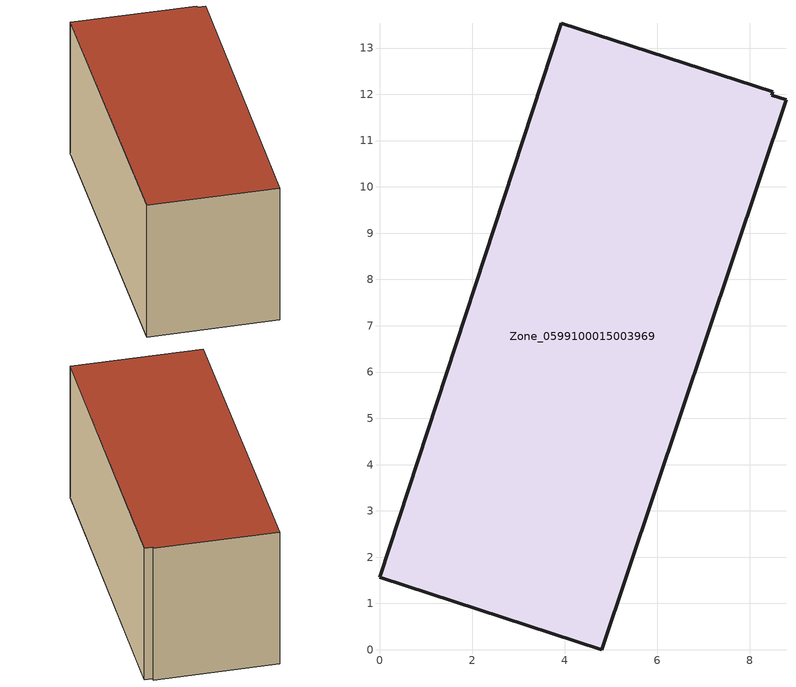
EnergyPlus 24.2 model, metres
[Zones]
Zone_0599100015003969
 floor ground (C_G): 8.5,12.05 8.47,11.98 8.78,11.88 4.8,0 0,1.56 3.93,13.54 z0.72
 wall outside (C_F): 8.5,12.05 3.93,13.54 0,1.56 4.8,0 8.78,11.88 8.47,11.98 8.5,12.05 z0.72:6.55
 roof outside (C_R): 8.47,11.98 8.5,12.05 3.93,13.54 0,1.56 4.8,0 8.78,11.88 z6.55
[BUILDING]
Pand.0599100015003969: North Axis=0; Terrain=City; Loads Convergence Tolerance Value=0.04; Temperature Convergence Tolerance Value=0.4; Solar Distribution=FullExterior; Maximum Number of Warmup Days=25; Minimum Number of Warmup Days=1
[Site:Location]
Rotterdam.The.Hague.AP_ZH_NLD Design_Conditions: Latitude=51.96; Longitude=4.45; Time Zone=1; Elevation=-4.5
[SITE:GROUNDTEMPERATURE:BUILDINGSURFACE]
18, 18, 18, 18, 18, 18, 18, 18, 18, 18, 18, 18
[MATERIAL] Thermal Absorptance=0.9; Solar Absorptance=0.7; Visible Absorptance=0.7
Name | Roughness | Thickness | Conductivity | Density | Specific Heat
G.TI.1965-1974 | MediumSmooth | 0.15 | 0.882353 | 540 | 1210
F.TI.1965-1974 | Rough | 0.3 | 0.697674 | 1920 | 840
R.TI.1965-1974 | MediumRough | 0.2 | 0.232558 | 1500 | 1000
[CONSTRUCTION]
C_G: G.TI.1965-1974
C_F: F.TI.1965-1974
C_R: R.TI.1965-1974
[ZONE]
Zone_0599100015003969: Type=1; Multiplier=1; Ceiling Height=Autocalculate; Volume=Autocalculate; Floor Area=autocalculate; Part of Total Floor Area=Yes
[ZONEINFILTRATION:DESIGNFLOWRATE]
Infil_Zone_0599100015003969: Zone or ZoneList or Space or SpaceList=Zone_0599100015003969; Schedule=AlwaysOn; Design Flow Rate Calculation Method=Flow/Area; Flow Rate per Floor Area=0.003; Constant Term Coefficient=1; Temperature Term Coefficient=0; Velocity Term Coefficient=0; Velocity Squared Term Coefficient=0
[HVACTEMPLATE:ZONE:IDEALLOADSAIRSYSTEM]
Zone_0599100015003969: Maximum Heating Supply Air Temperature=50; Minimum Cooling Supply Air Temperature=13; Maximum Heating Supply Air Humidity Ratio=0.0156; Minimum Cooling Supply Air Humidity Ratio=0.0077; Heating Limit=NoLimit; Cooling Limit=NoLimit; Dehumidification Control Type=ConstantSensibleHeatRatio; Cooling Sensible Heat Ratio=0.7; Dehumidification Setpoint=60; Humidification Control Type=None; Humidification Setpoint=30; Outdoor Air Method=None; Outdoor Air Flow Rate per Person=0.00944; Outdoor Air Flow Rate per Zone Floor Area=0; Outdoor Air Flow Rate per Zone=0; Demand Controlled Ventilation Type=None; Outdoor Air Economizer Type=NoEconomizer; Heat Recovery Type=None; Sensible Heat Recovery Effectiveness=0.7; Latent Heat Recovery Effectiveness=0.65
[ZONECONTROL:THERMOSTAT]
ThermostatControl_Zone_0599100015003969: Zone or ZoneList=Zone_0599100015003969; Control Type Schedule=DualSetpointControlType; Control 1=Thermostat_Zone_0599100015003969; Temperature Difference Between Cutout And Setpoint=0
[THERMOSTATSETPOINT:DUALSETPOINT]
Thermostat_Zone_0599100015003969: Heating Setpoint Temperature Schedule=HeatingSetpoint_Zone_0599100015003969; Cooling Setpoint Temperature Schedule=CoolingSetpoint_Zone_0599100015003969
[SCHEDULE:COMPACT]
HeatingSetpoint_Zone_0599100015003969: Through: 12/31, For: AllDays, Until: 24:00, 21
CoolingSetpoint_Zone_0599100015003969: Through: 12/31, For: AllDays, Until: 24:00, 24
DualSetpointControlType: Through: 12/31, For: AllDays, Until: 24:00, 4
AlwaysOn: Through: 12/31, For: AllDays, Until: 24:00, 1
